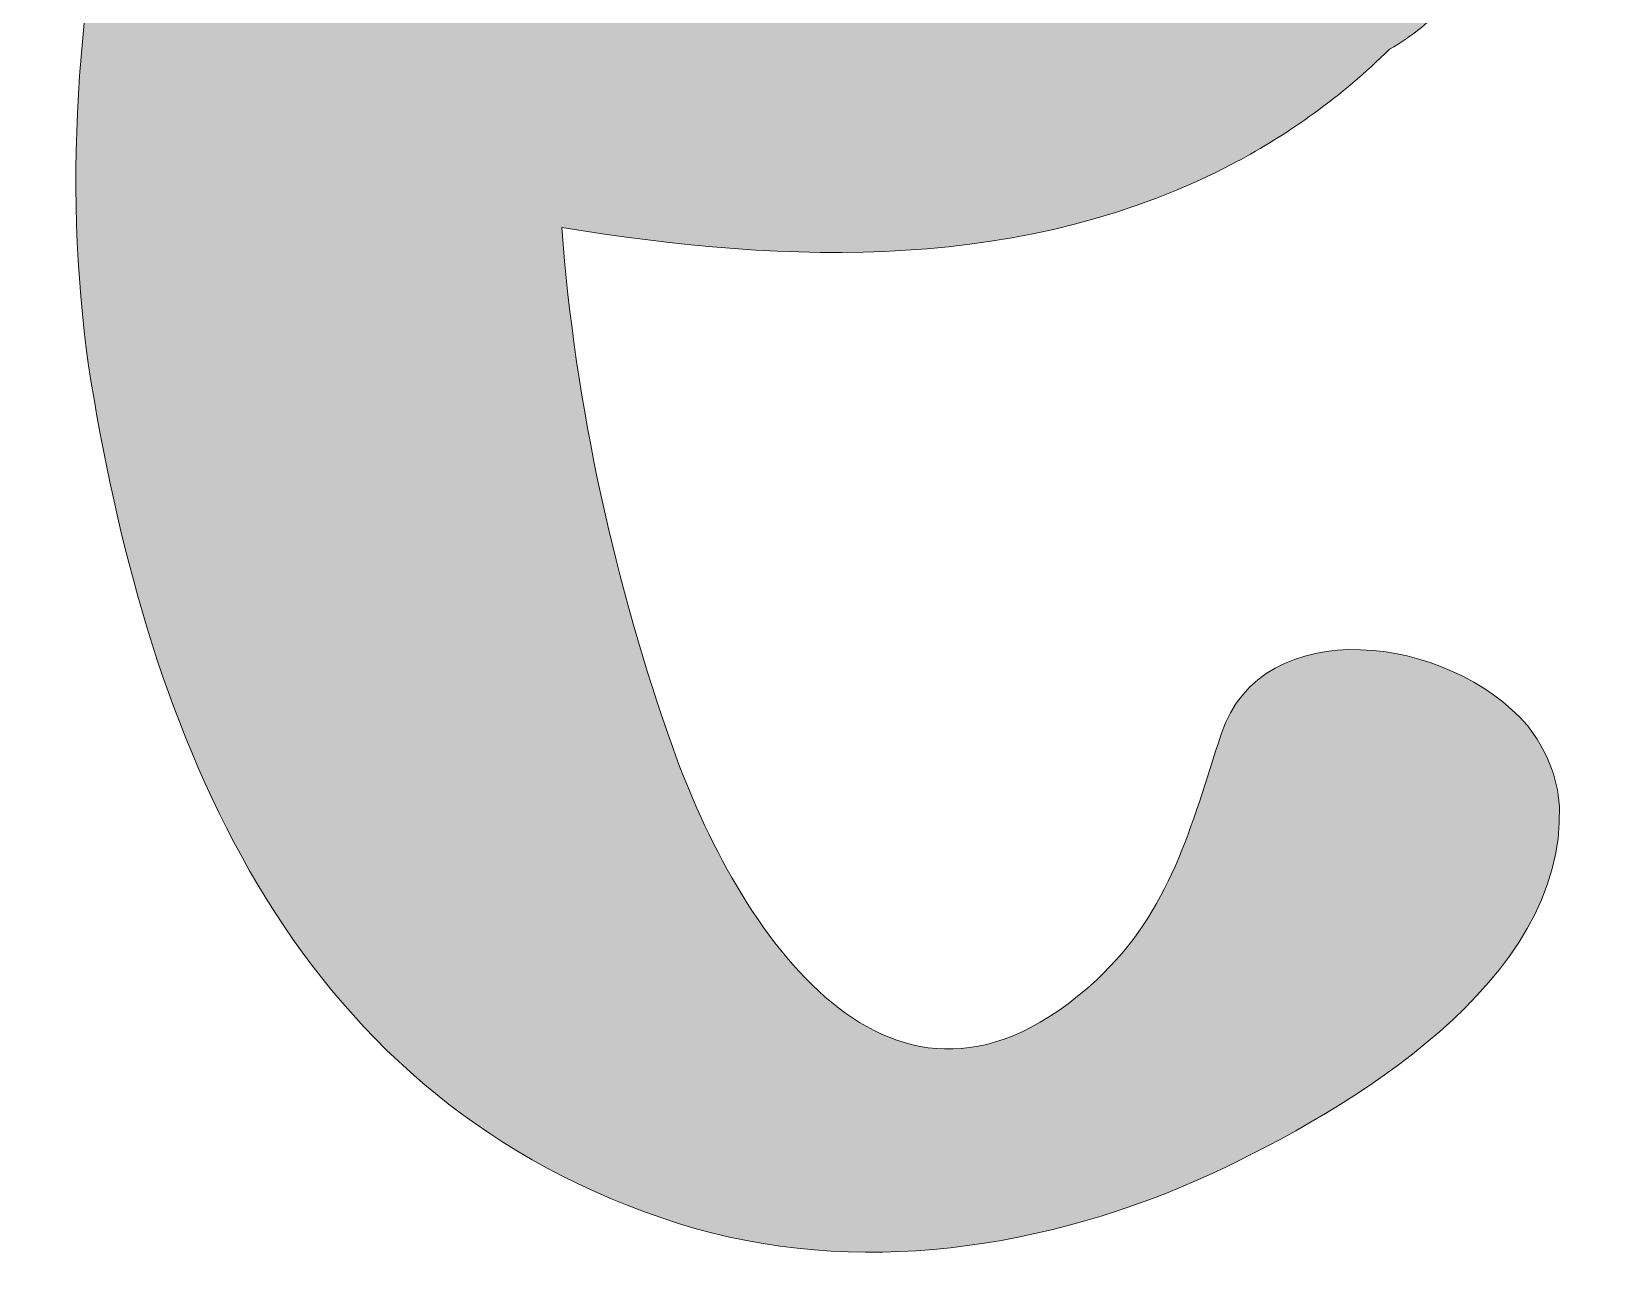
# Model space of a CAD drawing. Header units: inches. Extents: x 72 to 1008, y -1010 to -70.
# Drawn here: x 505.6 to 556.9, y -745 to -704.7 of the extents above; entities that cross this region are included whole.
import ezdxf

# ---------------------------------------------------------------- set-up
doc = ezdxf.new("R2010")
doc.units = ezdxf.units.IN
doc.header["$MEASUREMENT"] = 0
doc.layers.add('Layer 1', color=7, linetype='Continuous')

# ---------------------------------------------------------------- blocks, each defined once
blk = doc.blocks.new('block 2')
at = {"layer": 'Layer 1', "true_color": 0x71020c}
h = blk.add_hatch(color=16, dxfattribs=at)
h.dxf.hatch_style = 2
edge = h.paths.add_edge_path()
edge.add_spline(control_points=[(544.577, -708.917), (546.21, -708.046), (548.003, -706.794), (549.527, -705.273), (549.908, -705.056), (550.234, -704.838), (550.558, -704.566), (556.923, -699.344), (556.378, -686.892), (552.517, -680.204), (550.939, -677.594), (548.275, -675.472), (545.176, -674.223), (535.388, -669.164), (524.457, -672.1), (517.006, -680.312), (508.849, -689.338), (505.64, -705.11), (507.654, -716.582), (509.61, -728.003), (514.234, -739.315), (526.577, -743.23), (532.288, -745.023), (538.487, -744.047), (543.815, -741.598), (548.22, -739.532), (555.236, -735.399), (555.018, -729.744), (554.963, -728.765), (554.582, -727.894), (553.984, -727.132), (551.483, -724.196), (545.393, -723.434), (544.087, -727.404), (543.11, -730.395), (542.457, -733.116), (540.063, -735.344), (533.428, -741.489), (528.427, -733.657), (526.359, -727.84), (524.511, -722.675), (523.205, -716.8), (522.77, -711.037), (530.166, -712.234), (537.78, -712.506), (544.577, -708.917)], knot_values=[0, 0, 0, 0, 1, 1, 1, 2, 2, 2, 3, 3, 3, 4, 4, 4, 5, 5, 5, 6, 6, 6, 7, 7, 7, 8, 8, 8, 9, 9, 9, 10, 10, 10, 11, 11, 11, 12, 12, 12, 13, 13, 13, 14, 14, 14, 15, 15, 15, 15], degree=3, periodic=1)
edge = h.paths.add_edge_path()
edge.add_spline(control_points=[(522.77, -703.151), (523.26, -696.789), (524.838, -689.23), (528.536, -684.119), (530.71, -681.129), (537.018, -672.1), (540.498, -678.897), (541.151, -680.149), (541.314, -681.616), (541.369, -683.031), (541.423, -686.457), (541.314, -689.883), (540.716, -693.308), (540.444, -695.05), (540.008, -696.789), (539.358, -698.421), (539.249, -698.854), (538.977, -699.344), (538.65, -699.888), (536.313, -701.847), (533.809, -703.532), (530.547, -703.586), (529.08, -703.586), (525.763, -703.096), (522.77, -703.151)], knot_values=[0, 0, 0, 0, 1, 1, 1, 2, 2, 2, 3, 3, 3, 4, 4, 4, 5, 5, 5, 6, 6, 6, 7, 7, 7, 8, 8, 8, 8], degree=3, periodic=1)
at = {"layer": 'Layer 1', "lineweight": 0}
blk.add_open_spline([(544.577, -708.917), (546.21, -708.046), (548.003, -706.794), (549.527, -705.273), (549.908, -705.056), (550.234, -704.838), (550.558, -704.566), (556.923, -699.344), (556.378, -686.892), (552.517, -680.204), (550.939, -677.594), (548.275, -675.472), (545.176, -674.223), (535.388, -669.164), (524.457, -672.1), (517.006, -680.312), (508.849, -689.338), (505.64, -705.11), (507.654, -716.582), (509.61, -728.003), (514.234, -739.315), (526.577, -743.23), (532.288, -745.023), (538.487, -744.047), (543.815, -741.598), (548.22, -739.532), (555.236, -735.399), (555.018, -729.744), (554.963, -728.765), (554.582, -727.894), (553.984, -727.132), (551.483, -724.196), (545.393, -723.434), (544.087, -727.404), (543.11, -730.395), (542.457, -733.116), (540.063, -735.344), (533.428, -741.489), (528.427, -733.657), (526.359, -727.84), (524.511, -722.675), (523.205, -716.8), (522.77, -711.037), (530.166, -712.234), (537.78, -712.506), (544.577, -708.917)], degree=3, knots=[0, 0, 0, 0, 1, 1, 1, 2, 2, 2, 3, 3, 3, 4, 4, 4, 5, 5, 5, 6, 6, 6, 7, 7, 7, 8, 8, 8, 9, 9, 9, 10, 10, 10, 11, 11, 11, 12, 12, 12, 13, 13, 13, 14, 14, 14, 15, 15, 15, 15], dxfattribs=at)

msp = doc.modelspace()

# ---------------------------------------------------------------- block references
at = {"layer": 'Layer 1'}
msp.add_blockref('block 2', (0, 0), dxfattribs=at)

doc.saveas('drawing.dxf')
